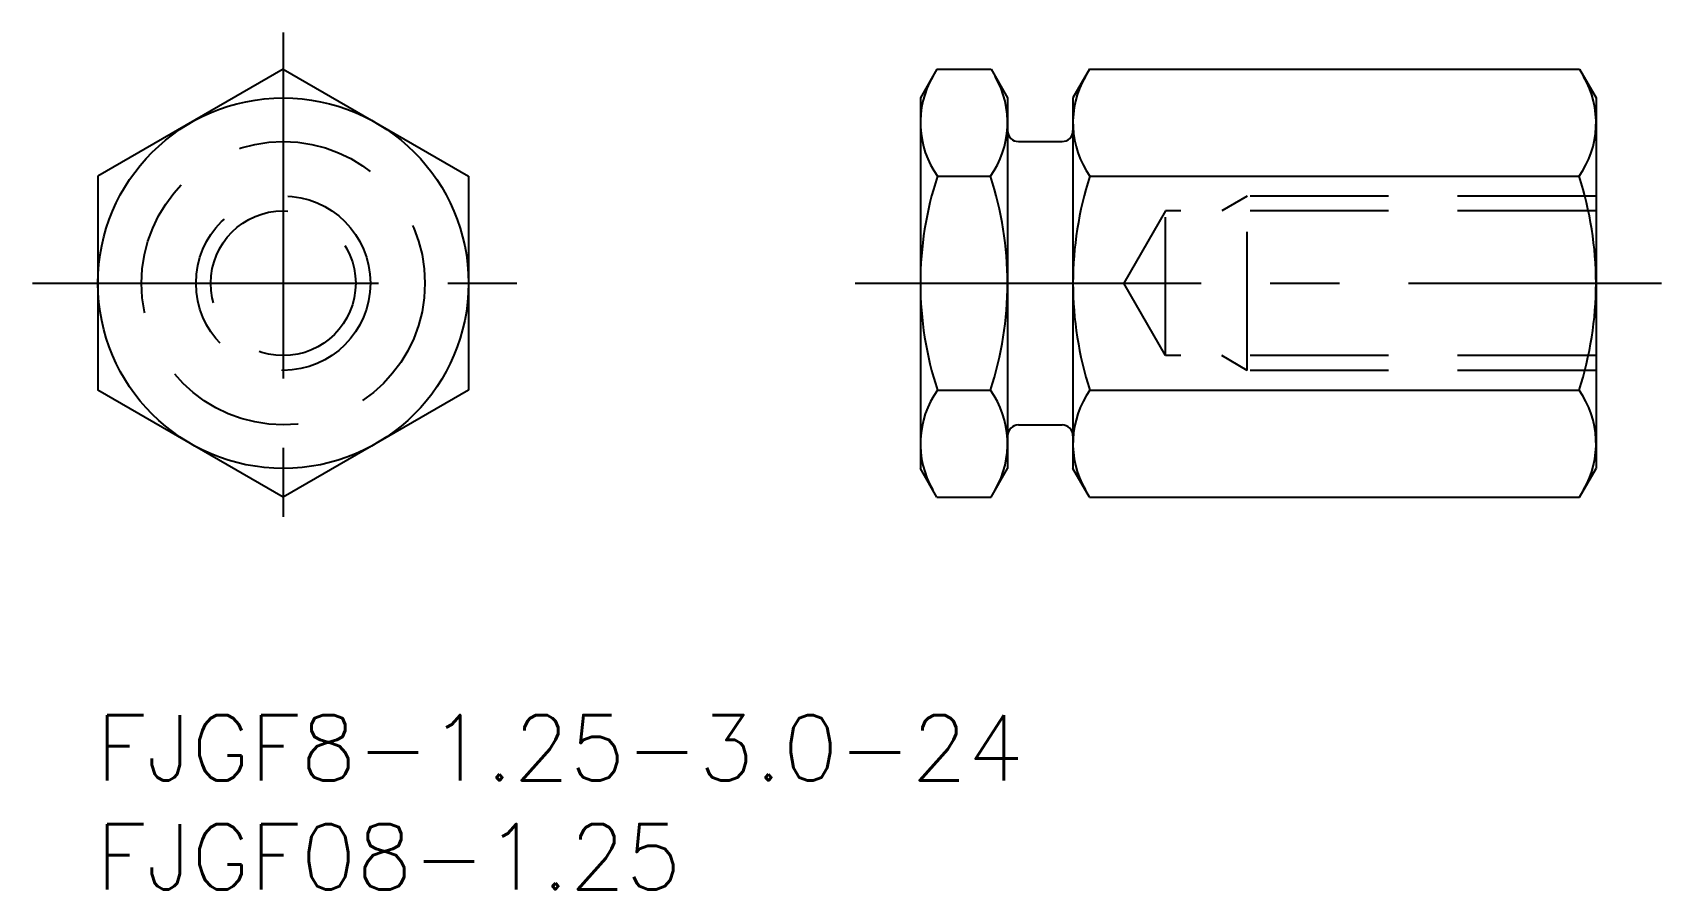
# Model space of a CAD drawing. Extents: x -2.9 to 71.8, y -8 to 31.3.
import ezdxf

# ---------------------------------------------------------------- set-up
doc = ezdxf.new("R2010")
doc.units = 0
doc.header["$LTSCALE"] = 0.5
doc.linetypes.add('CENTER', pattern=[50.8, 31.75, -6.35, 6.35, -6.35])
doc.linetypes.add('DASHED', pattern=[19.05, 12.7, -6.35])
for name, color, linetype in [('MSM_CENTER', 1, 'CENTER'), ('MSM_CONTINUOUS', 7, 'CONTINUOUS'), ('MSM_DASHED', 4, 'DASHED'), ('MSM_PART_NUMBER', 7, 'CONTINUOUS')]:
    doc.layers.add(name, color=color, linetype=linetype)
doc.styles.get("Standard").update_dxf_attribs({"font": 'txt.shx', "height": 3, "bigfont": 'bigfont.shx'})

# ---------------------------------------------------------------- blocks, each defined once
blk = doc.blocks.new('*U15')
at = {"layer": 'MSM_PART_NUMBER'}
blk.add_text('FJGF8-1.25-3.0-24', height=3, dxfattribs=at).set_placement((0, -3))
blk = doc.blocks.new('*U16')
at = {"layer": 'MSM_PART_NUMBER'}
blk.add_text('FJGF08-1.25', height=3, dxfattribs=at).set_placement((0, -8))

msp = doc.modelspace()

# ---------------------------------------------------------------- linework, layer by layer
at = {"layer": 'MSM_CENTER'}
for p, q in [((8.597, 31.315), (8.597, 8.315)), ((-2.903, 19.815), (20.097, 19.815)), ((34.831, 19.815), (71.831, 19.815))]:
    msp.add_line(p, q, dxfattribs=at)
at = {"layer": 'MSM_CONTINUOUS'}
for p, q in [((8.597, 29.63), (0.097, 24.722)), ((8.597, 29.63), (17.097, 24.722)), ((38.59, 29.63), (37.831, 28.315)), ((38.59, 29.63), (41.071, 29.63)), ((41.071, 29.63), (41.831, 28.315)), ((45.59, 29.63), (44.831, 28.315)), ((45.59, 29.63), (68.071, 29.63)), ((68.071, 29.63), (68.831, 28.315)), ((37.831, 28.315), (37.831, 11.315)), ((41.831, 28.315), (41.831, 11.315)), ((44.831, 28.315), (44.831, 11.315)), ((68.831, 28.315), (68.831, 11.315)), ((4.347, 27.176), (4.347, 27.176)), ((42.331, 26.315), (44.331, 26.315)), ((0.097, 24.722), (0.097, 14.907)), ((17.097, 24.722), (17.097, 14.907)), ((38.61, 24.722), (41.051, 24.722)), ((45.61, 24.722), (68.051, 24.722)), ((8.597, 10), (0.097, 14.907)), ((17.097, 14.907), (8.597, 10)), ((38.61, 14.907), (41.051, 14.907)), ((45.61, 14.907), (68.051, 14.907)), ((42.331, 13.315), (44.331, 13.315)), ((38.59, 10), (37.831, 11.315)), ((41.071, 10), (41.831, 11.315)), ((45.59, 10), (44.831, 11.315)), ((68.071, 10), (68.831, 11.315)), ((38.59, 10), (41.071, 10)), ((45.59, 10), (68.071, 10))]:
    msp.add_line(p, q, dxfattribs=at)
msp.add_circle((8.597, 19.815), 8.5, dxfattribs=at)
for centre, radius, start, end in [((42.081, 27.176), 4.25, 150, 215.26439), ((37.581, 27.176), 4.25, 324.73561, 30), ((49.081, 27.176), 4.25, 150, 215.26439), ((64.581, 27.176), 4.25, 324.73561, 30), ((42.331, 26.815), 0.5, 180, 270), ((44.331, 26.815), 0.5, 270, 0), ((53.661, 19.815), 15.83, 161.94029, 198.05971), ((26, 19.815), 15.83, 341.94029, 18.05971), ((60.661, 19.815), 15.83, 161.94029, 198.05971), ((53, 19.815), 15.83, 341.94029, 18.05971), ((42.081, 12.454), 4.25, 144.73562, 210), ((37.581, 12.454), 4.25, 330, 35.26439), ((49.081, 12.454), 4.25, 144.73562, 210), ((64.581, 12.454), 4.25, 330, 35.26439), ((42.331, 12.815), 0.5, 90, 180), ((44.331, 12.815), 0.5, 0, 90)]:
    msp.add_arc(centre, radius, start, end, dxfattribs=at)
at = {"layer": 'MSM_DASHED'}
for p, q in [((52.831, 23.815), (51.659, 23.138)), ((52.831, 15.815), (52.831, 23.815)), ((68.831, 23.815), (52.831, 23.815)), ((49.081, 23.138), (47.162, 19.815)), ((49.081, 16.491), (49.081, 23.138)), ((68.831, 23.138), (49.081, 23.138)), ((49.081, 16.491), (47.162, 19.815)), ((68.831, 16.491), (49.081, 16.491)), ((52.831, 15.815), (51.659, 16.491)), ((68.831, 15.815), (52.831, 15.815))]:
    msp.add_line(p, q, dxfattribs=at)
for radius in [6.5, 4, 3.324]:
    msp.add_circle((8.597, 19.815), radius, dxfattribs=at)

# ---------------------------------------------------------------- block references
at = {"layer": 'MSM_CONTINUOUS'}
for name in ['*U15', '*U16']:
    msp.add_blockref(name, (0, 0), dxfattribs=at)

doc.saveas('drawing.dxf')
